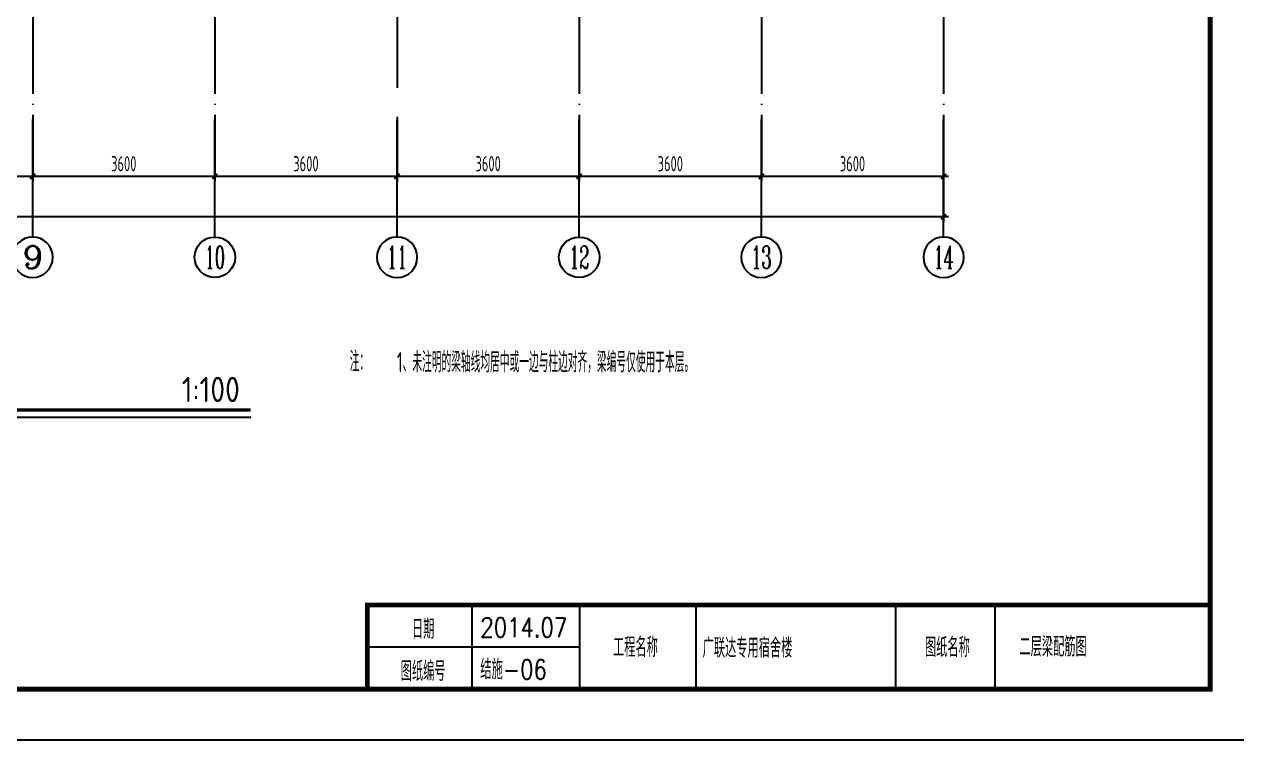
# Model space of a CAD drawing. Extents: x 127019 to 780419, y 327305 to 369305.
# Drawn here: x 458985 to 482944, y 327305 to 341453 of the extents above; entities that cross this region are included whole.
import ezdxf
from ezdxf.enums import TextEntityAlignment as Align

# ---------------------------------------------------------------- set-up
doc = ezdxf.new("R2010")
doc.units = 0
doc.header["$LTSCALE"] = 1000
doc.header["$MEASUREMENT"] = 0
doc.linetypes.add('DOTE', pattern=[2.42, 2, -0.2, 0.02, -0.2])
doc.layers.get('0').update_dxf_attribs({"linetype": 'CONTINUOUS'})
doc.layers.get('Defpoints').update_dxf_attribs({"linetype": 'CONTINUOUS'})
for name, color, linetype in [('AXIS_TEXT', 7, 'CONTINUOUS'), ('DIM', 3, 'CONTINUOUS'), ('DIM_SYMB', 3, 'CONTINUOUS'), ('DOTE', 8, 'DOTE'), ('PUB_TEXT', 7, 'CONTINUOUS'), ('PUB_TITLE', 4, 'CONTINUOUS'), ('文字', 7, 'CONTINUOUS')]:
    doc.layers.add(name, color=color, linetype=linetype)
doc.styles.add('COMPLEX', font='COMPLEX.shx')
doc.styles.get("Standard").update_dxf_attribs({"font": 'gbxwxt.shx', "bigfont": 'gbhzfs.shx'})
doc.styles.add('TSSD_Dimension', font='gbxwxt.shx', dxfattribs={"width": 0.7, "bigfont": 'gbhzfs.shx'})
doc.styles.add('TSSD_Rein', font='tssdeng.shx', dxfattribs={"width": 0.6, "bigfont": 'gbhzfs.shx'})
doc.styles.add('国标仿宋', font='SIMPLEX.shx', dxfattribs={"width": 0.75, "bigfont": 'gbhzfs.shx'})
doc.dimstyles.new('TSSD_100_100', dxfattribs={"dimtxt": 300, "dimasz": 100, "dimexe": 100, "dimexo": 250, "dimgap": 100, "dimtad": 1, "dimdec": 0, "dimzin": 0, "dimdsep": 46, "dimtxsty": 'TSSD_Dimension', "dimblk": 'ARCHTICK', "dimcen": 0, "dimdle": 100, "dimclrt": 7, "dimadec": 0, "dimazin": 0, "dimtfac": 1, "dimtdec": 0, "dimtix": 1, "dimtmove": 2, "dimatfit": 3, "dimfxl": 0, "dimtolj": 1, "dimtzin": 0, "dimarcsym": 0})

# ---------------------------------------------------------------- blocks, each defined once
blk = doc.blocks.new('_axiso')
blk.add_circle((0, 0), 0.5)
at = {"layer": 'AXIS_TEXT', "style": 'COMPLEX', "width": 1.041667}
blk.add_attdef('A', text='', height=0.56, dxfattribs=at).set_placement((-0.25, -0.28), (0.25, -0.28), align=Align.FIT)
blk = doc.blocks.new('_ArchTick')
at = {"color": 0, "linetype": 'ByBlock', "const_width": 0.4}
blk.add_lwpolyline([(-0.5, -0.5), (0.5, 0.5)], dxfattribs=at)
blk = doc.blocks.new('*D278')
at = {"layer": 'Defpoints', "color": 0, "transparency": 16777216}
for p in [(473551, 339870), (477151, 339870), (473551, 338445)]:
    blk.add_point(p, dxfattribs=at)
at = {"layer": 'DIM', "color": 0, "lineweight": -2, "transparency": 16777216}
for p, q in [((473551, 339620), (473551, 338345)), ((477151, 339620), (477151, 338345)), ((477251, 338445), (473451, 338445))]:
    blk.add_line(p, q, dxfattribs=at)
at = {"layer": 'DIM', "color": 0, "lineweight": -2, "transparency": 16777216, "xscale": 100, "yscale": 100, "zscale": 100, "rotation": 180}
blk.add_blockref('_ArchTick', (473551, 338445), dxfattribs=at)
at = {"layer": 'DIM', "color": 0, "lineweight": -2, "transparency": 16777216, "xscale": 100, "yscale": 100, "zscale": 100}
blk.add_blockref('_ArchTick', (477151, 338445), dxfattribs=at)
at = {"layer": 'DIM', "color": 7, "transparency": 16777216, "insert": (475351, 338695), "char_height": 300, "attachment_point": 5, "style": 'TSSD_Dimension'}
blk.add_mtext('\\A1;3600', dxfattribs=at)
blk = doc.blocks.new('*D295')
at = {"layer": 'Defpoints', "color": 0, "transparency": 16777216}
for p in [(430351, 339870), (477151, 339870), (430351, 337645)]:
    blk.add_point(p, dxfattribs=at)
at = {"layer": 'DIM', "color": 0, "lineweight": -2, "transparency": 16777216}
for p, q in [((430351, 339620), (430351, 337545)), ((477151, 339620), (477151, 337545)), ((477251, 337645), (430251, 337645))]:
    blk.add_line(p, q, dxfattribs=at)
at = {"layer": 'DIM', "color": 0, "lineweight": -2, "transparency": 16777216, "xscale": 100, "yscale": 100, "zscale": 100, "rotation": 180.0000000000003}
blk.add_blockref('_ArchTick', (430351, 337645), dxfattribs=at)
at = {"layer": 'DIM', "color": 0, "lineweight": -2, "transparency": 16777216, "xscale": 100, "yscale": 100, "zscale": 100}
blk.add_blockref('_ArchTick', (477151, 337645), dxfattribs=at)
at = {"layer": 'DIM', "color": 7, "transparency": 16777216, "insert": (453751, 337895), "char_height": 300, "attachment_point": 5, "style": 'TSSD_Dimension'}
blk.add_mtext('\\A1;46800', dxfattribs=at)
blk = doc.blocks.new('*D299')
at = {"layer": 'Defpoints', "color": 0, "transparency": 16777216}
for p in [(455551, 339870), (459151, 339870), (455551, 338445)]:
    blk.add_point(p, dxfattribs=at)
at = {"layer": 'DIM', "color": 0, "lineweight": -2, "transparency": 16777216}
for p, q in [((455551, 339620), (455551, 338345)), ((459151, 339620), (459151, 338345)), ((459251, 338445), (455451, 338445))]:
    blk.add_line(p, q, dxfattribs=at)
at = {"layer": 'DIM', "color": 0, "lineweight": -2, "transparency": 16777216, "xscale": 100, "yscale": 100, "zscale": 100, "rotation": 180}
blk.add_blockref('_ArchTick', (455551, 338445), dxfattribs=at)
at = {"layer": 'DIM', "color": 0, "lineweight": -2, "transparency": 16777216, "xscale": 100, "yscale": 100, "zscale": 100}
blk.add_blockref('_ArchTick', (459151, 338445), dxfattribs=at)
at = {"layer": 'DIM', "color": 7, "transparency": 16777216, "insert": (457351, 338695), "char_height": 300, "attachment_point": 5, "style": 'TSSD_Dimension'}
blk.add_mtext('\\A1;3600', dxfattribs=at)
blk = doc.blocks.new('*D300')
at = {"layer": 'Defpoints', "color": 0, "transparency": 16777216}
for p in [(462751, 339870), (466351, 339870), (462751, 338445)]:
    blk.add_point(p, dxfattribs=at)
at = {"layer": 'DIM', "color": 0, "lineweight": -2, "transparency": 16777216}
for p, q in [((462751, 339620), (462751, 338345)), ((466351, 339620), (466351, 338345)), ((466451, 338445), (462651, 338445))]:
    blk.add_line(p, q, dxfattribs=at)
at = {"layer": 'DIM', "color": 0, "lineweight": -2, "transparency": 16777216, "xscale": 100, "yscale": 100, "zscale": 100, "rotation": 180}
blk.add_blockref('_ArchTick', (462751, 338445), dxfattribs=at)
at = {"layer": 'DIM', "color": 0, "lineweight": -2, "transparency": 16777216, "xscale": 100, "yscale": 100, "zscale": 100}
blk.add_blockref('_ArchTick', (466351, 338445), dxfattribs=at)
at = {"layer": 'DIM', "color": 7, "transparency": 16777216, "insert": (464551, 338695), "char_height": 300, "attachment_point": 5, "style": 'TSSD_Dimension'}
blk.add_mtext('\\A1;3600', dxfattribs=at)
blk = doc.blocks.new('*D301')
at = {"layer": 'Defpoints', "color": 0, "transparency": 16777216}
for p in [(469951, 339870), (473551, 339870), (469951, 338445)]:
    blk.add_point(p, dxfattribs=at)
at = {"layer": 'DIM', "color": 0, "lineweight": -2, "transparency": 16777216}
for p, q in [((469951, 339620), (469951, 338345)), ((473551, 339620), (473551, 338345)), ((473651, 338445), (469851, 338445))]:
    blk.add_line(p, q, dxfattribs=at)
at = {"layer": 'DIM', "color": 0, "lineweight": -2, "transparency": 16777216, "xscale": 100, "yscale": 100, "zscale": 100, "rotation": 180}
blk.add_blockref('_ArchTick', (469951, 338445), dxfattribs=at)
at = {"layer": 'DIM', "color": 0, "lineweight": -2, "transparency": 16777216, "xscale": 100, "yscale": 100, "zscale": 100}
blk.add_blockref('_ArchTick', (473551, 338445), dxfattribs=at)
at = {"layer": 'DIM', "color": 7, "transparency": 16777216, "insert": (471751, 338695), "char_height": 300, "attachment_point": 5, "style": 'TSSD_Dimension'}
blk.add_mtext('\\A1;3600', dxfattribs=at)
blk = doc.blocks.new('*D397')
at = {"layer": 'Defpoints', "color": 0, "transparency": 16777216}
for p in [(459151, 339870), (462751, 339870), (459151, 338445)]:
    blk.add_point(p, dxfattribs=at)
at = {"layer": 'DIM', "color": 0, "lineweight": -2, "transparency": 16777216}
for p, q in [((459151, 339620), (459151, 338345)), ((462751, 339620), (462751, 338345)), ((462851, 338445), (459051, 338445))]:
    blk.add_line(p, q, dxfattribs=at)
at = {"layer": 'DIM', "color": 0, "lineweight": -2, "transparency": 16777216, "xscale": 100, "yscale": 100, "zscale": 100, "rotation": 180}
blk.add_blockref('_ArchTick', (459151, 338445), dxfattribs=at)
at = {"layer": 'DIM', "color": 0, "lineweight": -2, "transparency": 16777216, "xscale": 100, "yscale": 100, "zscale": 100}
blk.add_blockref('_ArchTick', (462751, 338445), dxfattribs=at)
at = {"layer": 'DIM', "color": 7, "transparency": 16777216, "insert": (460951, 338695), "char_height": 300, "attachment_point": 5, "style": 'TSSD_Dimension'}
blk.add_mtext('\\A1;3600', dxfattribs=at)
blk = doc.blocks.new('*D398')
at = {"layer": 'Defpoints', "color": 0, "transparency": 16777216}
for p in [(466351, 339870), (469951, 339870), (466351, 338445)]:
    blk.add_point(p, dxfattribs=at)
at = {"layer": 'DIM', "color": 0, "lineweight": -2, "transparency": 16777216}
for p, q in [((466351, 339620), (466351, 338345)), ((469951, 339620), (469951, 338345)), ((470051, 338445), (466251, 338445))]:
    blk.add_line(p, q, dxfattribs=at)
at = {"layer": 'DIM', "color": 0, "lineweight": -2, "transparency": 16777216, "xscale": 100, "yscale": 100, "zscale": 100, "rotation": 180}
blk.add_blockref('_ArchTick', (466351, 338445), dxfattribs=at)
at = {"layer": 'DIM', "color": 0, "lineweight": -2, "transparency": 16777216, "xscale": 100, "yscale": 100, "zscale": 100}
blk.add_blockref('_ArchTick', (469951, 338445), dxfattribs=at)
at = {"layer": 'DIM', "color": 7, "transparency": 16777216, "insert": (468151, 338695), "char_height": 300, "attachment_point": 5, "style": 'TSSD_Dimension'}
blk.add_mtext('\\A1;3600', dxfattribs=at)

msp = doc.modelspace()

# ---------------------------------------------------------------- linework, layer by layer
at = {"layer": 'DIM'}
for p, q in [((459151.2, 337244.8), (459151.2, 339569.8)), ((462751.2, 337244.8), (462751.2, 339569.8)), ((466351.2, 337244.8), (466351.2, 339569.8)), ((469951.2, 337244.8), (469951.2, 339569.8)), ((473551.2, 337244.8), (473551.2, 339569.8)), ((477151.2, 337244.8), (477151.2, 339569.8))]:
    msp.add_line(p, q, dxfattribs=at)
at = {"layer": 'DIM_SYMB', "const_width": 70}
msp.add_lwpolyline([(455740.3, 333825.7), (463459.8, 333825.7)], dxfattribs=at)
at = {"layer": 'DIM_SYMB'}
msp.add_lwpolyline([(455740.3, 333685.7), (463459.8, 333685.7)], dxfattribs=at)
at = {"layer": 'DOTE'}
for p, q in [((459151.2, 361440.2), (459151.2, 339619.8)), ((462751.2, 361440.2), (462751.2, 339619.8)), ((466351.2, 361440.2), (466351.2, 340196.9)), ((469951.2, 361440.2), (469951.2, 339619.8)), ((473551.2, 361440.2), (473551.2, 339619.8)), ((477151.2, 361440.2), (477151.2, 339619.8))]:
    msp.add_line(p, q, dxfattribs=at)
at = {"layer": 'PUB_TITLE'}
msp.add_lwpolyline([(424019.2, 327305.3), (483419.2, 327305.3), (483419.2, 369305.3), (424019.2, 369305.3)], close=True, dxfattribs=at)
at = {"layer": 'PUB_TITLE', "const_width": 100}
msp.add_lwpolyline([(425019.2, 328305.3), (482419.2, 328305.3), (482419.2, 368305.3), (425019.2, 368305.3)], close=True, dxfattribs=at)
at = {"layer": '文字'}
for p, q in [((467829.1, 329968.5), (467829.1, 328305.3)), ((469954.3, 329968.5), (469954.3, 328305.3)), ((472255.4, 329968.5), (472255.4, 328305.3)), ((476201.4, 329968.5), (476201.4, 328305.3)), ((478165.7, 329968.5), (478165.7, 328305.3)), ((469954.3, 329136.9), (465764.7, 329136.9))]:
    msp.add_line(p, q, dxfattribs=at)
at = {"layer": '文字', "const_width": 92.4}
msp.add_lwpolyline([(465764.7, 329968.5), (465764.7, 328305.3), (482419.2, 328305.3), (482419.2, 329968.5)], close=True, dxfattribs=at)

# ---------------------------------------------------------------- block references
at = {"layer": 'DIM'}
ref = msp.add_blockref('_axiso', (459151.2, 336844.8), dxfattribs=dict(at, xscale=-800, yscale=800, zscale=800, rotation=180))
ref.add_attrib('A', '9', dxfattribs={"layer": 'AXIS_TEXT', "height": 448, "style": 'COMPLEX', "width": 1.339286}).set_placement((458951.2, 336620.8), (459351.2, 336620.8), align=Align.FIT)
ref = msp.add_blockref('_axiso', (462751.2, 336844.8), dxfattribs=dict(at, xscale=800, yscale=800, zscale=800))
ref.add_attrib('A', '10', dxfattribs={"layer": 'AXIS_TEXT', "height": 448, "style": 'COMPLEX', "width": 0.646552}).set_placement((462551.2, 336620.8), (462951.2, 336620.8), align=Align.FIT)
ref = msp.add_blockref('_axiso', (466351.2, 336844.8), dxfattribs=dict(at, xscale=-800, yscale=800, zscale=800, rotation=180))
ref.add_attrib('A', '11', dxfattribs={"layer": 'AXIS_TEXT', "height": 448, "style": 'COMPLEX', "width": 0.78125}).set_placement((466151.2, 336620.8), (466551.2, 336620.8), align=Align.FIT)
ref = msp.add_blockref('_axiso', (469951.2, 336844.8), dxfattribs=dict(at, xscale=800, yscale=800, zscale=800))
ref.add_attrib('A', '12', dxfattribs={"layer": 'AXIS_TEXT', "height": 448, "style": 'COMPLEX', "width": 0.646552}).set_placement((469751.2, 336620.8), (470151.2, 336620.8), align=Align.FIT)
ref = msp.add_blockref('_axiso', (473551.2, 336844.8), dxfattribs=dict(at, xscale=-800, yscale=800, zscale=800, rotation=180))
ref.add_attrib('A', '13', dxfattribs={"layer": 'AXIS_TEXT', "height": 448, "style": 'COMPLEX', "width": 0.646552}).set_placement((473351.2, 336620.8), (473751.2, 336620.8), align=Align.FIT)
ref = msp.add_blockref('_axiso', (477151.2, 336844.8), dxfattribs=dict(at, xscale=-800, yscale=800, zscale=800, rotation=180))
ref.add_attrib('A', '14', dxfattribs={"layer": 'AXIS_TEXT', "height": 448, "style": 'COMPLEX', "width": 0.604839}).set_placement((476951.2, 336620.8), (477351.2, 336620.8), align=Align.FIT)

# ---------------------------------------------------------------- texts
at = {"layer": 'PUB_TEXT', "style": 'TSSD_Rein', "width": 0.6}
for s, p in [('注：', (465415, 334582.9)), ('1、未注明的梁轴线均居中或一边与柱边对齐，梁编号仅使用于本层。', (466347.2, 334570.1))]:
    msp.add_text(s, height=400, dxfattribs=at).set_placement(p)
at = {"layer": 'PUB_TEXT'}
msp.add_text('1:100', height=500, dxfattribs=at).set_placement((462096.2, 333981.4))
at = {"layer": '文字', "style": '国标仿宋', "width": 0.8}
for s, p in [('日期', (466866.8, 329300.7)), ('工程名称', (471062.5, 328940.5)), ('图纸名称', (477226.5, 328939)), ('图纸编号', (466866.8, 328469.1))]:
    msp.add_text(s, height=385, dxfattribs=at).set_placement(p, align=Align.CENTER)
for s, p in [('2014.07', (467996.9, 329334.2)), ('广联达专用宿舍楼', (472389.7, 328928.3)), ('二层梁配筋图', (478649.4, 328951.4)), ('结施-06', (467996.9, 328502.6))]:
    msp.add_text(s, height=385, dxfattribs=at).set_placement(p)

# ---------------------------------------------------------------- dimensions: what is measured, and where the dimension line sits
at = {"layer": 'DIM'}
for p2, distance, picture, middle in [((430351.2, 339869.8), 2225, '*D295', (453751.2, 337894.8)), ((473551.2, 339869.8), 1425, '*D278', (475351.2, 338694.8))]:
    dim = msp.add_aligned_dim(p1=(477151.2, 339869.8), p2=p2, distance=distance, dimstyle='TSSD_100_100', dxfattribs=at)
    dim.commit()
    dim.dimension.update_dxf_attribs({"geometry": picture, "text_midpoint": middle})
for base, p1, p2, picture, middle in [((455551.2, 338444.8), (459151.2, 339869.8), (455551.2, 339869.8), '*D299', (457351.2, 338694.8)), ((459151.2, 338444.8), (462751.2, 339869.8), (459151.2, 339869.8), '*D397', (460951.2, 338694.8)), ((462751.2, 338444.8), (466351.2, 339869.8), (462751.2, 339869.8), '*D300', (464551.2, 338694.8)), ((466351.2, 338444.8), (469951.2, 339869.8), (466351.2, 339869.8), '*D398', (468151.2, 338694.8)), ((469951.2, 338444.8), (473551.2, 339869.8), (469951.2, 339869.8), '*D301', (471751.2, 338694.8))]:
    dim = msp.add_linear_dim(base=base, p1=p1, p2=p2, dimstyle='TSSD_100_100', dxfattribs=at)
    dim.commit()
    dim.dimension.update_dxf_attribs({"geometry": picture, "text_midpoint": middle})

doc.saveas('drawing.dxf')
